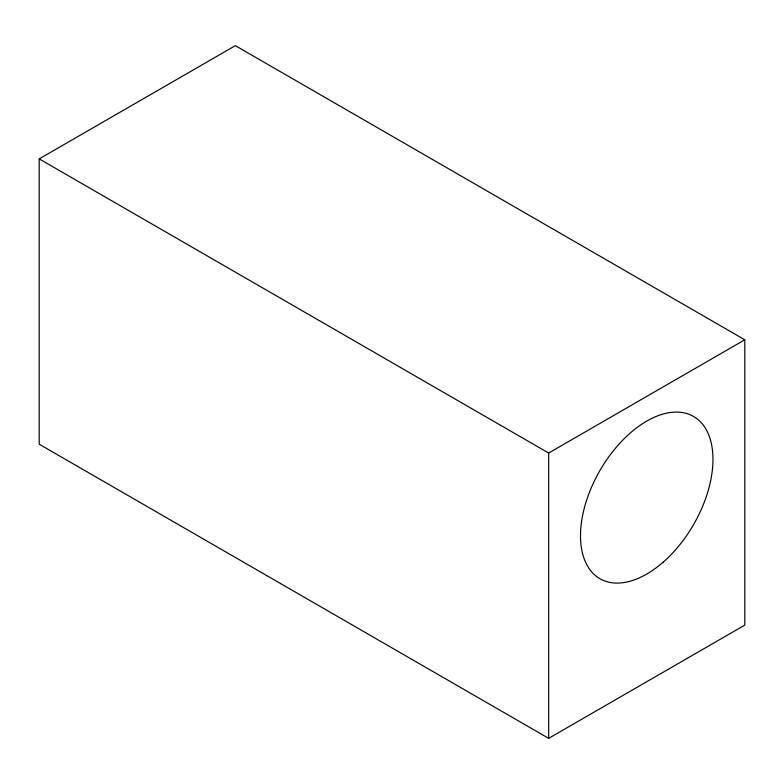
<?xml version="1.0" encoding="UTF-8"?>
<svg xmlns="http://www.w3.org/2000/svg" width="784" height="784" viewBox="0 0 784 784"><rect width="100%" height="100%" fill="white"/><g stroke="black" fill="none" stroke-linecap="round" stroke-linejoin="round"><path stroke-width="1.18" d="M39.2 158.897L235.337 45.658L744.8 339.786L744.8 625.103L548.663 738.342L39.2 444.214L39.2 158.897L548.663 453.034L744.8 339.786M548.663 453.034L548.663 738.342M663.225 562.128A93.659 54.076 -60 0 0 694.026 416.745A93.659 54.076 -60 0 0 582.933 513.883A93.659 54.076 -60 0 0 663.225 562.128"/></g></svg>
